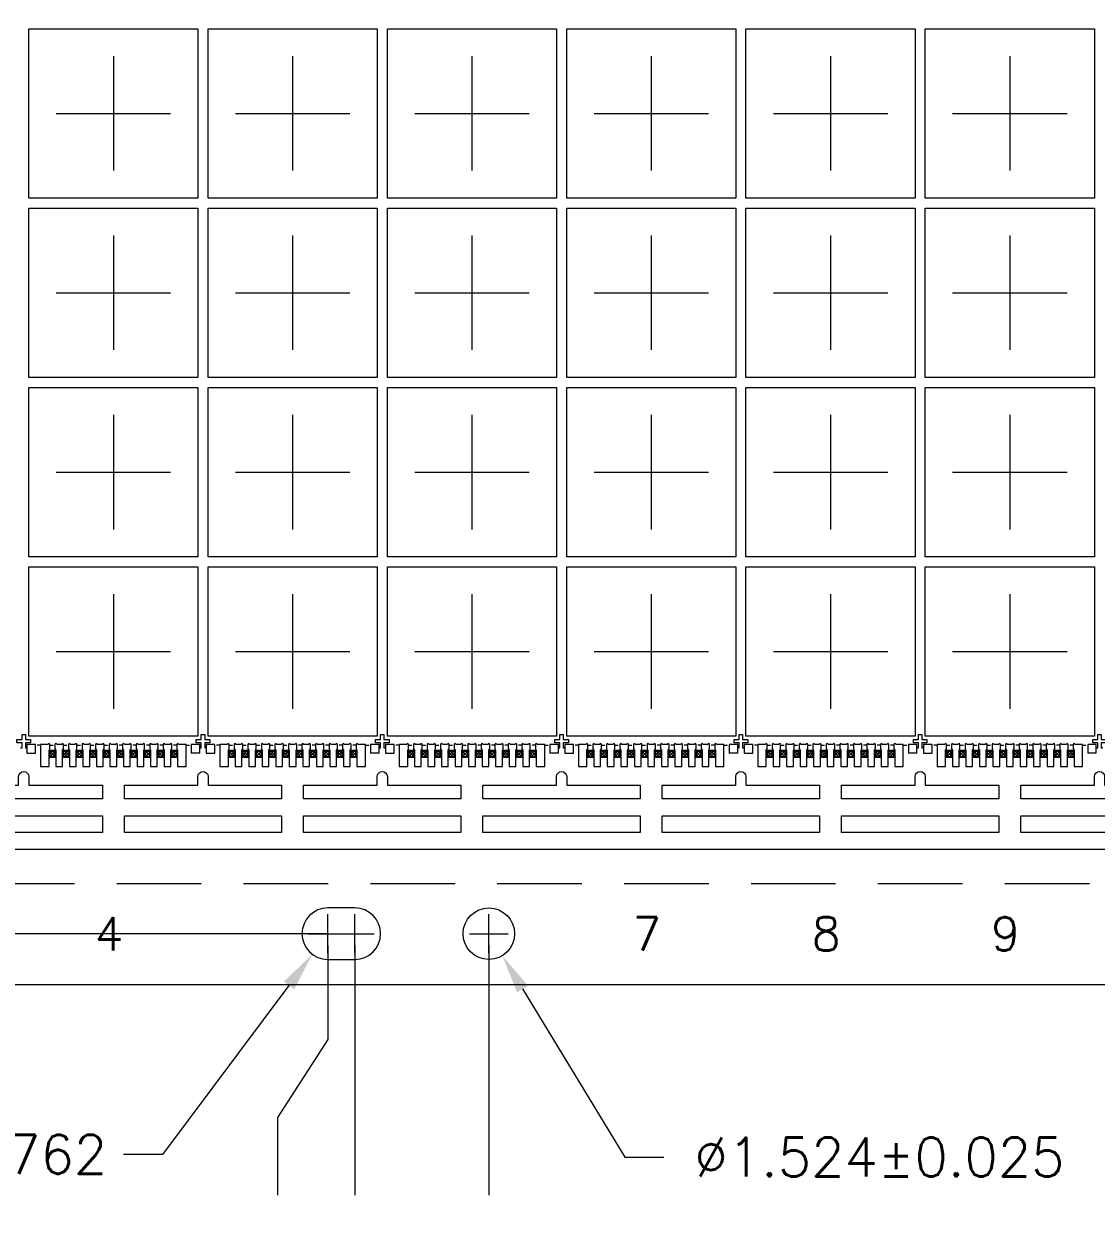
# Model space of a CAD drawing. Extents: x 360 to 479, y -156 to -9.
# Drawn here: x 406.51 to 438.22, y -99.6 to -64.57 of the extents above; entities that cross this region are included whole.
import ezdxf

# ---------------------------------------------------------------- set-up
doc = ezdxf.new("R2010")
doc.units = 0
doc.header["$LTSCALE"] = 5
doc.header["$MEASUREMENT"] = 0
doc.header["$PDMODE"] = 3
for name, pattern in [('CENTER', [2, 1.25, -0.25, 0.25, -0.25]), ('DASHED', [0.75, 0.5, -0.25]), ('HIDDEN', [0.375, 0.25, -0.125])]:
    doc.linetypes.add(name, pattern=pattern)
doc.layers.get('0').update_dxf_attribs({"linetype": 'CONTINUOUS'})
doc.layers.get('Defpoints').update_dxf_attribs({"linetype": 'CONTINUOUS'})
for name, color, linetype in [('1', 7, 'CONTINUOUS'), ('1D', 4, 'CONTINUOUS'), ('center', 1, 'CONTINUOUS'), ('ETCH', 4, 'CONTINUOUS'), ('PKG', 2, 'CONTINUOUS'), ('PLATING', 3, 'CONTINUOUS'), ('标注', 4, 'CONTINUOUS')]:
    doc.layers.add(name, color=color, linetype=linetype)
doc.layers.add('尺寸线层', color=3, linetype='CONTINUOUS', lineweight=18)
doc.layers.add('标注线', color=3, linetype='CONTINUOUS', lineweight=18)
doc.styles.add('SIMPLEX', font='SIMPLEX')
doc.styles.get("Standard").update_dxf_attribs({"font": 'romans.shx', "bigfont": 'bigfont.shx'})
doc.styles.add('宋体', font='SimSun.ttf')
doc.dimstyles.new('副本Standard', dxfattribs={"dimtxt": 0.05, "dimasz": 0.05, "dimexe": 0.07, "dimexo": 0.07, "dimgap": 0.07, "dimtad": 1, "dimzin": 1, "dimdsep": 46, "dimtxsty": 'SIMPLEX', "dimcen": 0.1, "dimclrd": 256, "dimclre": 256, "dimclrt": 256, "dimadec": 0, "dimazin": 0, "dimtfac": 1, "dimtofl": 0, "dimtmove": 0, "dimatfit": 0, "dimfxl": 1, "dimlwd": -1, "dimlwe": -1, "dimarcsym": 0})

# ---------------------------------------------------------------- blocks, each defined once
blk = doc.blocks.new('*D35')
at = {"layer": 'Defpoints', "color": 0, "transparency": 16777216}
for p in [(3239.564, -274.423), (3204.814, -346.911), (3206.996, -355.134)]:
    blk.add_point(p, dxfattribs=at)
at = {"layer": '标注', "lineweight": 0, "transparency": 16777216}
for p, q in [((3204.814, -346.936), (3204.814, -351.134)), ((3204.814, -351.134), (3206.996, -353.134)), ((3206.996, -353.134), (3206.996, -355.134))]:
    blk.add_line(p, q, dxfattribs=at)
at = {"layer": '标注', "lineweight": 0, "transparency": 16777216, "insert": (3206.996, -357.251), "char_height": 1, "attachment_point": 5, "rotation": 90, "style": '宋体'}
blk.add_mtext('34.750', dxfattribs=at)
blk = doc.blocks.new('*D36')
at = {"layer": 'Defpoints', "color": 0, "transparency": 16777216}
for p in [(3204.821, -274.423), (3198.555, -349.399), (3232.802, -349.399)]:
    blk.add_point(p, dxfattribs=at)
at = {"layer": '标注', "lineweight": 0, "transparency": 16777216}
blk.add_line((3232.777, -349.399), (3198.555, -349.399), dxfattribs=at)
at = {"layer": '标注', "lineweight": 0, "transparency": 16777216, "insert": (3196.441, -349.399), "char_height": 1, "attachment_point": 5, "style": '宋体'}
blk.add_mtext('74.976', dxfattribs=at)
blk = doc.blocks.new('*U40')
at = {"layer": '标注线'}
h = blk.add_hatch(dxfattribs=at)
h.set_pattern_fill('ANSI37', color=256, scale=0.5)
h.set_pattern_definition([(45, (-3340.25684, 269.03637), (-0.0441941738, 0.0441941738), []), (135, (-3340.25684, 269.03637), (-0.0441941738, -0.0441941738), [])])
h.paths.add_polyline_path([(0.075, 0.1), (-0.075, 0.1), (-0.075, -0.1), (0.075, -0.1)])
at = {"layer": 'PLATING'}
blk.add_lwpolyline([(0.075, 0.1), (0.075, -0.1), (-0.075, -0.1), (-0.075, 0.1)], close=True, dxfattribs=at)

msp = doc.modelspace()

# ---------------------------------------------------------------- linework, layer by layer
at = {"lineweight": 0}
for points in [[(406.3631, -86.8174, -1), (406.6631, -86.8174), (406.6631, -87.0724), (408.8381, -87.0724), (408.8381, -87.4724), (404.1881, -87.4724), (404.1881, -87.0724), (406.3631, -87.0724)], [(411.6631, -86.8174, -1), (411.9631, -86.8174), (411.9631, -87.0724), (414.1381, -87.0724), (414.1381, -87.4724), (409.4881, -87.4724), (409.4881, -87.0724), (411.6631, -87.0724)], [(416.9631, -86.8174, -1), (417.2631, -86.8174), (417.2631, -87.0724), (419.4381, -87.0724), (419.4381, -87.4724), (414.7881, -87.4724), (414.7881, -87.0724), (416.9631, -87.0724)], [(422.2631, -86.8174, -1), (422.5631, -86.8174), (422.5631, -87.0724), (424.7381, -87.0724), (424.7381, -87.4724), (420.0881, -87.4724), (420.0881, -87.0724), (422.2631, -87.0724)], [(427.5631, -86.8174, -1), (427.8631, -86.8174), (427.8631, -87.0724), (430.0381, -87.0724), (430.0381, -87.4724), (425.3881, -87.4724), (425.3881, -87.0724), (427.5631, -87.0724)], [(432.8631, -86.8174, -1), (433.1631, -86.8174), (433.1631, -87.0724), (435.3381, -87.0724), (435.3381, -87.4724), (430.6881, -87.4724), (430.6881, -87.0724), (432.8631, -87.0724)], [(438.1631, -86.8174, -1), (438.4631, -86.8174), (438.4631, -87.0724), (440.6381, -87.0724), (440.6381, -87.4724), (435.9881, -87.4724), (435.9881, -87.0724), (438.1631, -87.0724)]]:
    msp.add_lwpolyline(points, format="xyb", close=True, dxfattribs=at)
for points in [[(404.1881, -87.9724), (408.8381, -87.9724), (408.8381, -88.4724), (404.1881, -88.4725)], [(409.4881, -87.9724), (414.1381, -87.9724), (414.1381, -88.4724), (409.4881, -88.4725)], [(414.7881, -87.9724), (419.4381, -87.9724), (419.4381, -88.4724), (414.7881, -88.4725)], [(420.0881, -87.9724), (424.7381, -87.9724), (424.7381, -88.4724), (420.0881, -88.4725)], [(425.3881, -87.9724), (430.0381, -87.9724), (430.0381, -88.4724), (425.3881, -88.4725)], [(430.6881, -87.9724), (435.3381, -87.9724), (435.3381, -88.4724), (430.6881, -88.4725)], [(435.9881, -87.9724), (440.6381, -87.9724), (440.6381, -88.4724), (435.9881, -88.4725)]]:
    msp.add_lwpolyline(points, close=True, dxfattribs=at)
at = {"layer": '1', "linetype": 'Continuous', "lineweight": 0}
for p, q in [((406.6081, -86.1224), (406.8631, -86.1224)), ((411.7181, -86.1224), (411.4631, -86.1224)), ((411.9081, -86.1224), (412.1631, -86.1224)), ((417.0181, -86.1224), (416.7631, -86.1224)), ((417.2081, -86.1224), (417.4631, -86.1224)), ((422.3181, -86.1224), (422.0631, -86.1224)), ((422.5081, -86.1224), (422.7631, -86.1224)), ((427.6181, -86.1224), (427.3631, -86.1224)), ((427.8081, -86.1224), (428.0631, -86.1224)), ((432.9181, -86.1224), (432.6631, -86.1224)), ((433.1081, -86.1224), (433.3631, -86.1224)), ((438.2181, -86.1224), (437.9631, -86.1224))]:
    msp.add_line(p, q, dxfattribs=at)
at = {"layer": '1', "lineweight": 0}
msp.add_lwpolyline([(459.5131, -92.9724), (384.0131, -92.9724), (383.0131, -91.9724), (383.0131, -81.4724), (385.1131, -81.4724, 0.4142136), (385.5131, -81.0724), (385.5131, -61.8724, 0.4142136), (385.1131, -61.4724), (383.0131, -61.4724), (383.0131, -46.4724), (385.1131, -46.4724, 0.4142136), (385.5131, -46.0724), (385.5131, -26.8724, 0.4142136), (385.1131, -26.4724), (383.0131, -26.4724), (383.0131, -15.9724), (384.0131, -14.9724), (459.5131, -14.9724)], format="xyb", dxfattribs=at)
for points in [[(406.8631, -86.1224), (406.8631, -85.8674), (406.6081, -85.8674), (406.6081, -86.1224)], [(411.7181, -86.1224), (411.7181, -85.8674), (411.4631, -85.8674), (411.4631, -86.1224)], [(412.1631, -86.1224), (412.1631, -85.8674), (411.9081, -85.8674), (411.9081, -86.1224)], [(417.0181, -86.1224), (417.0181, -85.8674), (416.7631, -85.8674), (416.7631, -86.1224)], [(417.4631, -86.1224), (417.4631, -85.8674), (417.2081, -85.8674), (417.2081, -86.1224)], [(422.3181, -86.1224), (422.3181, -85.8674), (422.0631, -85.8674), (422.0631, -86.1224)], [(422.7631, -86.1224), (422.7631, -85.8674), (422.5081, -85.8674), (422.5081, -86.1224)], [(427.6181, -86.1224), (427.6181, -85.8674), (427.3631, -85.8674), (427.3631, -86.1224)], [(428.0631, -86.1224), (428.0631, -85.8674), (427.8081, -85.8674), (427.8081, -86.1224)], [(432.9181, -86.1224), (432.9181, -85.8674), (432.6631, -85.8674), (432.6631, -86.1224)], [(433.3631, -86.1224), (433.3631, -85.8674), (433.1081, -85.8674), (433.1081, -86.1224)], [(438.2181, -86.1224), (438.2181, -85.8674), (437.9631, -85.8674), (437.9631, -86.1224)]]:
    msp.add_lwpolyline(points, dxfattribs=at)
at = {"layer": '1', "linetype": 'Continuous', "lineweight": 0}
for points in [[(407.0131, -86.5224), (407.2631, -86.5224), (407.2631, -86.0349), (407.2881, -85.9974), (407.2881, -85.8674, 0.9266253), (407.2383, -85.8674), (407.0131, -85.8674)], [(407.6881, -85.9974), (407.6881, -85.8674, 0.9266253), (407.6383, -85.8674), (407.488, -85.8674, 0.9266253), (407.4381, -85.8674), (407.4381, -85.9974), (407.4631, -86.0349), (407.4631, -86.5224), (407.6631, -86.5224), (407.6631, -86.0349)], [(408.0631, -86.5224), (408.0631, -86.0349), (408.0881, -85.9974), (408.0881, -85.8674, 0.9266253), (408.0383, -85.8674), (407.888, -85.8674, 0.9266253), (407.8381, -85.8674), (407.8381, -85.9974), (407.8631, -86.0349), (407.8631, -86.5224), (408.0381, -86.5224)], [(408.4631, -86.5224), (408.4631, -86.0349), (408.4881, -85.9974), (408.4881, -85.8674, 0.9266253), (408.4383, -85.8674), (408.288, -85.8674, 0.9266253), (408.2381, -85.8674), (408.2381, -85.9974), (408.2631, -86.0349), (408.2631, -86.5224)], [(409.2631, -86.5224), (409.2631, -86.0349), (409.2881, -85.9974), (409.2881, -85.8674, 0.9266253), (409.2383, -85.8674), (409.088, -85.8674, 0.9266253), (409.0381, -85.8674), (409.0381, -85.9974), (409.0631, -86.0349), (409.0631, -86.5224)], [(409.6631, -86.5224), (409.6631, -86.0349), (409.6881, -85.9974), (409.6881, -85.8674, 0.9266253), (409.6383, -85.8674), (409.488, -85.8674, 0.9266253), (409.4381, -85.8674), (409.4381, -85.9974), (409.4631, -86.0349), (409.4631, -86.5224)], [(410.0631, -86.5224), (410.0631, -86.0349), (410.0881, -85.9974), (410.0881, -85.8674, 0.9266253), (410.0383, -85.8674), (409.888, -85.8674, 0.9266253), (409.8381, -85.8674), (409.8381, -85.9974), (409.8631, -86.0349), (409.8631, -86.5224)], [(410.4631, -86.5224), (410.4631, -86.0349), (410.4881, -85.9974), (410.4881, -85.8674, 0.9266253), (410.4383, -85.8674), (410.288, -85.8674, 0.9266253), (410.2381, -85.8674), (410.2381, -85.9974), (410.2631, -86.0349), (410.2631, -86.5224)], [(411.3131, -86.5224), (411.3131, -85.8674), (411.088, -85.8674, 0.9266253), (411.0381, -85.8674), (411.0381, -85.9974), (411.0631, -86.0349), (411.0631, -86.5224)], [(412.3131, -86.5224), (412.5631, -86.5224), (412.5631, -86.0349), (412.5881, -85.9974), (412.5881, -85.8674, 0.9266253), (412.5383, -85.8674), (412.3131, -85.8674)], [(412.9881, -85.9974), (412.9881, -85.8674, 0.9266253), (412.9383, -85.8674), (412.788, -85.8674, 0.9266253), (412.7381, -85.8674), (412.7381, -85.9974), (412.7631, -86.0349), (412.7631, -86.5224), (412.9631, -86.5224), (412.9631, -86.0349)], [(413.3631, -86.5224), (413.3631, -86.0349), (413.3881, -85.9974), (413.3881, -85.8674, 0.9266253), (413.3383, -85.8674), (413.188, -85.8674, 0.9266253), (413.1381, -85.8674), (413.1381, -85.9974), (413.1631, -86.0349), (413.1631, -86.5224), (413.3381, -86.5224)], [(413.7631, -86.5224), (413.7631, -86.0349), (413.7881, -85.9974), (413.7881, -85.8674, 0.9266253), (413.7383, -85.8674), (413.588, -85.8674, 0.9266253), (413.5381, -85.8674), (413.5381, -85.9974), (413.5631, -86.0349), (413.5631, -86.5224)], [(414.5631, -86.5224), (414.5631, -86.0349), (414.5881, -85.9974), (414.5881, -85.8674, 0.9266253), (414.5383, -85.8674), (414.388, -85.8674, 0.9266253), (414.3381, -85.8674), (414.3381, -85.9974), (414.3631, -86.0349), (414.3631, -86.5224)], [(414.9631, -86.5224), (414.9631, -86.0349), (414.9881, -85.9974), (414.9881, -85.8674, 0.9266253), (414.9383, -85.8674), (414.788, -85.8674, 0.9266253), (414.7381, -85.8674), (414.7381, -85.9974), (414.7631, -86.0349), (414.7631, -86.5224)], [(415.3631, -86.5224), (415.3631, -86.0349), (415.3881, -85.9974), (415.3881, -85.8674, 0.9266253), (415.3383, -85.8674), (415.188, -85.8674, 0.9266253), (415.1381, -85.8674), (415.1381, -85.9974), (415.1631, -86.0349), (415.1631, -86.5224)], [(415.7631, -86.5224), (415.7631, -86.0349), (415.7881, -85.9974), (415.7881, -85.8674, 0.9266253), (415.7383, -85.8674), (415.588, -85.8674, 0.9266253), (415.5381, -85.8674), (415.5381, -85.9974), (415.5631, -86.0349), (415.5631, -86.5224)], [(416.6131, -86.5224), (416.6131, -85.8674), (416.388, -85.8674, 0.9266253), (416.3381, -85.8674), (416.3381, -85.9974), (416.3631, -86.0349), (416.3631, -86.5224)], [(417.6131, -86.5224), (417.8631, -86.5224), (417.8631, -86.0349), (417.8881, -85.9974), (417.8881, -85.8674, 0.9266253), (417.8383, -85.8674), (417.6131, -85.8674)], [(418.2881, -85.9974), (418.2881, -85.8674, 0.9266253), (418.2383, -85.8674), (418.088, -85.8674, 0.9266253), (418.0381, -85.8674), (418.0381, -85.9974), (418.0631, -86.0349), (418.0631, -86.5224), (418.2631, -86.5224), (418.2631, -86.0349)], [(418.6631, -86.5224), (418.6631, -86.0349), (418.6881, -85.9974), (418.6881, -85.8674, 0.9266253), (418.6383, -85.8674), (418.488, -85.8674, 0.9266253), (418.4381, -85.8674), (418.4381, -85.9974), (418.4631, -86.0349), (418.4631, -86.5224), (418.6381, -86.5224)], [(419.0631, -86.5224), (419.0631, -86.0349), (419.0881, -85.9974), (419.0881, -85.8674, 0.9266253), (419.0383, -85.8674), (418.888, -85.8674, 0.9266253), (418.8381, -85.8674), (418.8381, -85.9974), (418.8631, -86.0349), (418.8631, -86.5224)], [(419.8631, -86.5224), (419.8631, -86.0349), (419.8881, -85.9974), (419.8881, -85.8674, 0.9266253), (419.8383, -85.8674), (419.688, -85.8674, 0.9266253), (419.6381, -85.8674), (419.6381, -85.9974), (419.6631, -86.0349), (419.6631, -86.5224)], [(420.2631, -86.5224), (420.2631, -86.0349), (420.2881, -85.9974), (420.2881, -85.8674, 0.9266253), (420.2383, -85.8674), (420.088, -85.8674, 0.9266253), (420.0381, -85.8674), (420.0381, -85.9974), (420.0631, -86.0349), (420.0631, -86.5224)], [(420.6631, -86.5224), (420.6631, -86.0349), (420.6881, -85.9974), (420.6881, -85.8674, 0.9266253), (420.6383, -85.8674), (420.488, -85.8674, 0.9266253), (420.4381, -85.8674), (420.4381, -85.9974), (420.4631, -86.0349), (420.4631, -86.5224)], [(421.0631, -86.5224), (421.0631, -86.0349), (421.0881, -85.9974), (421.0881, -85.8674, 0.9266253), (421.0383, -85.8674), (420.888, -85.8674, 0.9266253), (420.8381, -85.8674), (420.8381, -85.9974), (420.8631, -86.0349), (420.8631, -86.5224)], [(421.9131, -86.5224), (421.9131, -85.8674), (421.688, -85.8674, 0.9266253), (421.6381, -85.8674), (421.6381, -85.9974), (421.6631, -86.0349), (421.6631, -86.5224)], [(422.9131, -86.5224), (423.1631, -86.5224), (423.1631, -86.0349), (423.1881, -85.9974), (423.1881, -85.8674, 0.9266253), (423.1383, -85.8674), (422.9131, -85.8674)], [(423.5881, -85.9974), (423.5881, -85.8674, 0.9266253), (423.5383, -85.8674), (423.388, -85.8674, 0.9266253), (423.3381, -85.8674), (423.3381, -85.9974), (423.3631, -86.0349), (423.3631, -86.5224), (423.5631, -86.5224), (423.5631, -86.0349)], [(423.9631, -86.5224), (423.9631, -86.0349), (423.9881, -85.9974), (423.9881, -85.8674, 0.9266253), (423.9383, -85.8674), (423.788, -85.8674, 0.9266253), (423.7381, -85.8674), (423.7381, -85.9974), (423.7631, -86.0349), (423.7631, -86.5224), (423.9381, -86.5224)], [(424.3631, -86.5224), (424.3631, -86.0349), (424.3881, -85.9974), (424.3881, -85.8674, 0.9266253), (424.3383, -85.8674), (424.188, -85.8674, 0.9266253), (424.1381, -85.8674), (424.1381, -85.9974), (424.1631, -86.0349), (424.1631, -86.5224)], [(425.1631, -86.5224), (425.1631, -86.0349), (425.1881, -85.9974), (425.1881, -85.8674, 0.9266253), (425.1383, -85.8674), (424.988, -85.8674, 0.9266253), (424.9381, -85.8674), (424.9381, -85.9974), (424.9631, -86.0349), (424.9631, -86.5224)], [(425.5631, -86.5224), (425.5631, -86.0349), (425.5881, -85.9974), (425.5881, -85.8674, 0.9266253), (425.5383, -85.8674), (425.388, -85.8674, 0.9266253), (425.3381, -85.8674), (425.3381, -85.9974), (425.3631, -86.0349), (425.3631, -86.5224)], [(425.9631, -86.5224), (425.9631, -86.0349), (425.9881, -85.9974), (425.9881, -85.8674, 0.9266253), (425.9383, -85.8674), (425.788, -85.8674, 0.9266253), (425.7381, -85.8674), (425.7381, -85.9974), (425.7631, -86.0349), (425.7631, -86.5224)], [(426.3631, -86.5224), (426.3631, -86.0349), (426.3881, -85.9974), (426.3881, -85.8674, 0.9266253), (426.3383, -85.8674), (426.188, -85.8674, 0.9266253), (426.1381, -85.8674), (426.1381, -85.9974), (426.1631, -86.0349), (426.1631, -86.5224)], [(427.2131, -86.5224), (427.2131, -85.8674), (426.988, -85.8674, 0.9266253), (426.9381, -85.8674), (426.9381, -85.9974), (426.9631, -86.0349), (426.9631, -86.5224)], [(428.2131, -86.5224), (428.4631, -86.5224), (428.4631, -86.0349), (428.4881, -85.9974), (428.4881, -85.8674, 0.9266253), (428.4383, -85.8674), (428.2131, -85.8674)], [(428.8881, -85.9974), (428.8881, -85.8674, 0.9266253), (428.8383, -85.8674), (428.688, -85.8674, 0.9266253), (428.6381, -85.8674), (428.6381, -85.9974), (428.6631, -86.0349), (428.6631, -86.5224), (428.8631, -86.5224), (428.8631, -86.0349)], [(429.2631, -86.5224), (429.2631, -86.0349), (429.2881, -85.9974), (429.2881, -85.8674, 0.9266253), (429.2383, -85.8674), (429.088, -85.8674, 0.9266253), (429.0381, -85.8674), (429.0381, -85.9974), (429.0631, -86.0349), (429.0631, -86.5224), (429.2381, -86.5224)], [(429.6631, -86.5224), (429.6631, -86.0349), (429.6881, -85.9974), (429.6881, -85.8674, 0.9266253), (429.6383, -85.8674), (429.488, -85.8674, 0.9266253), (429.4381, -85.8674), (429.4381, -85.9974), (429.4631, -86.0349), (429.4631, -86.5224)], [(430.4631, -86.5224), (430.4631, -86.0349), (430.4881, -85.9974), (430.4881, -85.8674, 0.9266253), (430.4383, -85.8674), (430.288, -85.8674, 0.9266253), (430.2381, -85.8674), (430.2381, -85.9974), (430.2631, -86.0349), (430.2631, -86.5224)], [(430.8631, -86.5224), (430.8631, -86.0349), (430.8881, -85.9974), (430.8881, -85.8674, 0.9266253), (430.8383, -85.8674), (430.688, -85.8674, 0.9266253), (430.6381, -85.8674), (430.6381, -85.9974), (430.6631, -86.0349), (430.6631, -86.5224)], [(431.2631, -86.5224), (431.2631, -86.0349), (431.2881, -85.9974), (431.2881, -85.8674, 0.9266253), (431.2383, -85.8674), (431.088, -85.8674, 0.9266253), (431.0381, -85.8674), (431.0381, -85.9974), (431.0631, -86.0349), (431.0631, -86.5224)], [(431.6631, -86.5224), (431.6631, -86.0349), (431.6881, -85.9974), (431.6881, -85.8674, 0.9266253), (431.6383, -85.8674), (431.488, -85.8674, 0.9266253), (431.4381, -85.8674), (431.4381, -85.9974), (431.4631, -86.0349), (431.4631, -86.5224)], [(432.5131, -86.5224), (432.5131, -85.8674), (432.288, -85.8674, 0.9266253), (432.2381, -85.8674), (432.2381, -85.9974), (432.2631, -86.0349), (432.2631, -86.5224)], [(433.5131, -86.5224), (433.7631, -86.5224), (433.7631, -86.0349), (433.7881, -85.9974), (433.7881, -85.8674, 0.9266253), (433.7383, -85.8674), (433.5131, -85.8674)], [(434.1881, -85.9974), (434.1881, -85.8674, 0.9266253), (434.1383, -85.8674), (433.988, -85.8674, 0.9266253), (433.9381, -85.8674), (433.9381, -85.9974), (433.9631, -86.0349), (433.9631, -86.5224), (434.1631, -86.5224), (434.1631, -86.0349)], [(434.5631, -86.5224), (434.5631, -86.0349), (434.5881, -85.9974), (434.5881, -85.8674, 0.9266253), (434.5383, -85.8674), (434.388, -85.8674, 0.9266253), (434.3381, -85.8674), (434.3381, -85.9974), (434.3631, -86.0349), (434.3631, -86.5224), (434.5381, -86.5224)], [(434.9631, -86.5224), (434.9631, -86.0349), (434.9881, -85.9974), (434.9881, -85.8674, 0.9266253), (434.9383, -85.8674), (434.788, -85.8674, 0.9266253), (434.7381, -85.8674), (434.7381, -85.9974), (434.7631, -86.0349), (434.7631, -86.5224)], [(435.7631, -86.5224), (435.7631, -86.0349), (435.7881, -85.9974), (435.7881, -85.8674, 0.9266253), (435.7383, -85.8674), (435.588, -85.8674, 0.9266253), (435.5381, -85.8674), (435.5381, -85.9974), (435.5631, -86.0349), (435.5631, -86.5224)], [(436.1631, -86.5224), (436.1631, -86.0349), (436.1881, -85.9974), (436.1881, -85.8674, 0.9266253), (436.1383, -85.8674), (435.988, -85.8674, 0.9266253), (435.9381, -85.8674), (435.9381, -85.9974), (435.9631, -86.0349), (435.9631, -86.5224)], [(436.5631, -86.5224), (436.5631, -86.0349), (436.5881, -85.9974), (436.5881, -85.8674, 0.9266253), (436.5383, -85.8674), (436.388, -85.8674, 0.9266253), (436.3381, -85.8674), (436.3381, -85.9974), (436.3631, -86.0349), (436.3631, -86.5224)], [(436.9631, -86.5224), (436.9631, -86.0349), (436.9881, -85.9974), (436.9881, -85.8674, 0.9266253), (436.9383, -85.8674), (436.788, -85.8674, 0.9266253), (436.7381, -85.8674), (436.7381, -85.9974), (436.7631, -86.0349), (436.7631, -86.5224)], [(437.8131, -86.5224), (437.8131, -85.8674), (437.588, -85.8674, 0.9266253), (437.5381, -85.8674), (437.5381, -85.9974), (437.5631, -86.0349), (437.5631, -86.5224)]]:
    msp.add_lwpolyline(points, format="xyb", close=True, dxfattribs=at)
for points in [[(408.6631, -86.5224), (408.8631, -86.5224), (408.8631, -86.0349), (408.8881, -85.9974), (408.8881, -85.8674, 0.9266253), (408.8383, -85.8674), (408.688, -85.8674, 0.9266253), (408.6381, -85.8674), (408.6381, -85.9974), (408.6631, -86.0349), (408.6631, -86.5224), (408.6881, -86.5224)], [(410.6631, -86.0224), (410.6631, -86.5224), (410.8631, -86.5224), (410.8631, -86.0349), (410.8881, -85.9974), (410.8881, -85.8674, 0.9266253), (410.8383, -85.8674), (410.688, -85.8674, 0.9266253), (410.6381, -85.8674), (410.6381, -85.9974), (410.6631, -86.0349)], [(413.9631, -86.5224), (414.1631, -86.5224), (414.1631, -86.0349), (414.1881, -85.9974), (414.1881, -85.8674, 0.9266253), (414.1383, -85.8674), (413.988, -85.8674, 0.9266253), (413.9381, -85.8674), (413.9381, -85.9974), (413.9631, -86.0349), (413.9631, -86.5224), (413.9881, -86.5224)], [(415.9631, -86.0224), (415.9631, -86.5224), (416.1631, -86.5224), (416.1631, -86.0349), (416.1881, -85.9974), (416.1881, -85.8674, 0.9266253), (416.1383, -85.8674), (415.988, -85.8674, 0.9266253), (415.9381, -85.8674), (415.9381, -85.9974), (415.9631, -86.0349)], [(419.2631, -86.5224), (419.4631, -86.5224), (419.4631, -86.0349), (419.4881, -85.9974), (419.4881, -85.8674, 0.9266253), (419.4383, -85.8674), (419.288, -85.8674, 0.9266253), (419.2381, -85.8674), (419.2381, -85.9974), (419.2631, -86.0349), (419.2631, -86.5224), (419.2881, -86.5224)], [(421.2631, -86.0224), (421.2631, -86.5224), (421.4631, -86.5224), (421.4631, -86.0349), (421.4881, -85.9974), (421.4881, -85.8674, 0.9266253), (421.4383, -85.8674), (421.288, -85.8674, 0.9266253), (421.2381, -85.8674), (421.2381, -85.9974), (421.2631, -86.0349)], [(424.5631, -86.5224), (424.7631, -86.5224), (424.7631, -86.0349), (424.7881, -85.9974), (424.7881, -85.8674, 0.9266253), (424.7383, -85.8674), (424.588, -85.8674, 0.9266253), (424.5381, -85.8674), (424.5381, -85.9974), (424.5631, -86.0349), (424.5631, -86.5224), (424.5881, -86.5224)], [(426.5631, -86.0224), (426.5631, -86.5224), (426.7631, -86.5224), (426.7631, -86.0349), (426.7881, -85.9974), (426.7881, -85.8674, 0.9266253), (426.7383, -85.8674), (426.588, -85.8674, 0.9266253), (426.5381, -85.8674), (426.5381, -85.9974), (426.5631, -86.0349)], [(429.8631, -86.5224), (430.0631, -86.5224), (430.0631, -86.0349), (430.0881, -85.9974), (430.0881, -85.8674, 0.9266253), (430.0383, -85.8674), (429.888, -85.8674, 0.9266253), (429.8381, -85.8674), (429.8381, -85.9974), (429.8631, -86.0349), (429.8631, -86.5224), (429.8881, -86.5224)], [(431.8631, -86.0224), (431.8631, -86.5224), (432.0631, -86.5224), (432.0631, -86.0349), (432.0881, -85.9974), (432.0881, -85.8674, 0.9266253), (432.0383, -85.8674), (431.888, -85.8674, 0.9266253), (431.8381, -85.8674), (431.8381, -85.9974), (431.8631, -86.0349)], [(435.1631, -86.5224), (435.3631, -86.5224), (435.3631, -86.0349), (435.3881, -85.9974), (435.3881, -85.8674, 0.9266253), (435.3383, -85.8674), (435.188, -85.8674, 0.9266253), (435.1381, -85.8674), (435.1381, -85.9974), (435.1631, -86.0349), (435.1631, -86.5224), (435.1881, -86.5224)], [(437.1631, -86.0224), (437.1631, -86.5224), (437.3631, -86.5224), (437.3631, -86.0349), (437.3881, -85.9974), (437.3881, -85.8674, 0.9266253), (437.3383, -85.8674), (437.188, -85.8674, 0.9266253), (437.1381, -85.8674), (437.1381, -85.9974), (437.1631, -86.0349)]]:
    msp.add_lwpolyline(points, format="xyb", dxfattribs=at)
at = {"layer": '1', "lineweight": 0}
msp.add_lwpolyline([(416.3011, -92.2224, 1), (416.3011, -90.6984), (415.5011, -90.6984, 1), (415.5011, -92.2224)], format="xyb", close=True, dxfattribs=at)
msp.add_circle((420.2631, -91.4604), 0.762, dxfattribs=at)
at = {"layer": '1D', "linetype": 'HIDDEN', "lineweight": 0, "ltscale": 0.05}
for p, q in [((407.2881, -85.8924), (407.4381, -85.8924)), ((407.6881, -85.8924), (407.8381, -85.8924)), ((408.0881, -85.8924), (408.2381, -85.8924)), ((408.4881, -85.8924), (408.6381, -85.8924)), ((408.8881, -85.8924), (409.0381, -85.8924)), ((409.4381, -85.8924), (409.2881, -85.8924)), ((409.8381, -85.8924), (409.6881, -85.8924)), ((410.2381, -85.8924), (410.0881, -85.8924)), ((410.6381, -85.8924), (410.4881, -85.8924)), ((411.0381, -85.8924), (410.8881, -85.8924)), ((412.5881, -85.8924), (412.7381, -85.8924)), ((412.9881, -85.8924), (413.1381, -85.8924)), ((413.3881, -85.8924), (413.5381, -85.8924)), ((413.7881, -85.8924), (413.9381, -85.8924)), ((414.1881, -85.8924), (414.3381, -85.8924)), ((414.7381, -85.8924), (414.5881, -85.8924)), ((415.1381, -85.8924), (414.9881, -85.8924)), ((415.5381, -85.8924), (415.3881, -85.8924)), ((415.9381, -85.8924), (415.7881, -85.8924)), ((416.3381, -85.8924), (416.1881, -85.8924)), ((417.8881, -85.8924), (418.0381, -85.8924)), ((418.2881, -85.8924), (418.4381, -85.8924)), ((418.6881, -85.8924), (418.8381, -85.8924)), ((419.0881, -85.8924), (419.2381, -85.8924)), ((419.4881, -85.8924), (419.6381, -85.8924)), ((420.0381, -85.8924), (419.8881, -85.8924)), ((420.4381, -85.8924), (420.2881, -85.8924)), ((420.8381, -85.8924), (420.6881, -85.8924)), ((421.2381, -85.8924), (421.0881, -85.8924)), ((421.6381, -85.8924), (421.4881, -85.8924)), ((423.1881, -85.8924), (423.3381, -85.8924)), ((423.5881, -85.8924), (423.7381, -85.8924)), ((423.9881, -85.8924), (424.1381, -85.8924)), ((424.3881, -85.8924), (424.5381, -85.8924)), ((424.7881, -85.8924), (424.9381, -85.8924)), ((425.3381, -85.8924), (425.1881, -85.8924)), ((425.7381, -85.8924), (425.5881, -85.8924)), ((426.1381, -85.8924), (425.9881, -85.8924)), ((426.5381, -85.8924), (426.3881, -85.8924)), ((426.9381, -85.8924), (426.7881, -85.8924)), ((428.4881, -85.8924), (428.6381, -85.8924)), ((428.8881, -85.8924), (429.0381, -85.8924)), ((429.2881, -85.8924), (429.4381, -85.8924)), ((429.6881, -85.8924), (429.8381, -85.8924)), ((430.0881, -85.8924), (430.2381, -85.8924)), ((430.6381, -85.8924), (430.4881, -85.8924)), ((431.0381, -85.8924), (430.8881, -85.8924)), ((431.4381, -85.8924), (431.2881, -85.8924)), ((431.8381, -85.8924), (431.6881, -85.8924)), ((432.2381, -85.8924), (432.0881, -85.8924)), ((433.7881, -85.8924), (433.9381, -85.8924)), ((434.1881, -85.8924), (434.3381, -85.8924)), ((434.5881, -85.8924), (434.7381, -85.8924)), ((434.9881, -85.8924), (435.1381, -85.8924)), ((435.3881, -85.8924), (435.5381, -85.8924)), ((435.9381, -85.8924), (435.7881, -85.8924)), ((436.3381, -85.8924), (436.1881, -85.8924)), ((436.7381, -85.8924), (436.5881, -85.8924)), ((437.1381, -85.8924), (436.9881, -85.8924)), ((437.5381, -85.8924), (437.3881, -85.8924))]:
    msp.add_line(p, q, dxfattribs=at)
at = {"layer": '1D', "lineweight": 0}
for p, q in [((415.5011, -92.0354), (415.5011, -90.8854)), ((416.3011, -92.0354), (416.3011, -90.8854)), ((420.2631, -92.0354), (420.2631, -90.8854)), ((414.9261, -91.4604), (416.0761, -91.4604)), ((415.7261, -91.4604), (416.8761, -91.4604)), ((419.6881, -91.4604), (420.8381, -91.4604))]:
    msp.add_line(p, q, dxfattribs=at)
at = {"layer": '1D', "linetype": 'DASHED', "lineweight": 0}
msp.add_lwpolyline([(459.5131, -17.9724), (383.0131, -17.9724), (383.0131, -89.9724), (459.5131, -89.9724)], dxfattribs=at)
at = {"layer": '1D', "color": 1, "lineweight": 0}
msp.add_lwpolyline([(459.5131, -88.9724), (387.5131, -88.9724), (387.5131, -18.9724), (459.5131, -18.9724)], dxfattribs=at)
at = {"layer": '1D', "linetype": 'HIDDEN', "lineweight": 5, "ltscale": 0.15}
for points in [[(406.4181, -85.9724), (406.4631, -85.9724), (406.4631, -85.8224), (406.3131, -85.8224), (406.3131, -85.7224), (406.4631, -85.7224), (406.4631, -85.5724), (406.5631, -85.5724), (406.5631, -85.7224), (406.7131, -85.7224), (406.7131, -85.8224), (406.5631, -85.8224), (406.5631, -85.9724), (406.6081, -85.9724)], [(411.7181, -85.9724), (411.7631, -85.9724), (411.7631, -85.8224), (411.6131, -85.8224), (411.6131, -85.7224), (411.7631, -85.7224), (411.7631, -85.5724), (411.8631, -85.5724), (411.8631, -85.7224), (412.0131, -85.7224), (412.0131, -85.8224), (411.8631, -85.8224), (411.8631, -85.9724), (411.9081, -85.9724)], [(417.0181, -85.9724), (417.0631, -85.9724), (417.0631, -85.8224), (416.9131, -85.8224), (416.9131, -85.7224), (417.0631, -85.7224), (417.0631, -85.5724), (417.1631, -85.5724), (417.1631, -85.7224), (417.3131, -85.7224), (417.3131, -85.8224), (417.1631, -85.8224), (417.1631, -85.9724), (417.2081, -85.9724)], [(422.3181, -85.9724), (422.3631, -85.9724), (422.3631, -85.8224), (422.2131, -85.8224), (422.2131, -85.7224), (422.3631, -85.7224), (422.3631, -85.5724), (422.4631, -85.5724), (422.4631, -85.7224), (422.6131, -85.7224), (422.6131, -85.8224), (422.4631, -85.8224), (422.4631, -85.9724), (422.5081, -85.9724)], [(427.6181, -85.9724), (427.6631, -85.9724), (427.6631, -85.8224), (427.5131, -85.8224), (427.5131, -85.7224), (427.6631, -85.7224), (427.6631, -85.5724), (427.7631, -85.5724), (427.7631, -85.7224), (427.9131, -85.7224), (427.9131, -85.8224), (427.7631, -85.8224), (427.7631, -85.9724), (427.8081, -85.9724)], [(432.9181, -85.9724), (432.9631, -85.9724), (432.9631, -85.8224), (432.8131, -85.8224), (432.8131, -85.7224), (432.9631, -85.7224), (432.9631, -85.5724), (433.0631, -85.5724), (433.0631, -85.7224), (433.2131, -85.7224), (433.2131, -85.8224), (433.0631, -85.8224), (433.0631, -85.9724), (433.1081, -85.9724)], [(438.2181, -85.9724), (438.2631, -85.9724), (438.2631, -85.8224), (438.1131, -85.8224), (438.1131, -85.7224), (438.2631, -85.7224), (438.2631, -85.5724), (438.3631, -85.5724), (438.3631, -85.7224), (438.5131, -85.7224), (438.5131, -85.8224), (438.3631, -85.8224), (438.3631, -85.9724), (438.4081, -85.9724)]]:
    msp.add_lwpolyline(points, dxfattribs=at)
at = {"layer": '1D', "linetype": 'HIDDEN', "lineweight": 0, "ltscale": 0.08}
for points in [[(407.0131, -85.8924), (406.8631, -85.8924)], [(411.3131, -85.8924), (411.4631, -85.8924)], [(412.3131, -85.8924), (412.1631, -85.8924)], [(416.6131, -85.8924), (416.7631, -85.8924)], [(417.6131, -85.8924), (417.4631, -85.8924)], [(421.9131, -85.8924), (422.0631, -85.8924)], [(422.9131, -85.8924), (422.7631, -85.8924)], [(427.2131, -85.8924), (427.3631, -85.8924)], [(428.2131, -85.8924), (428.0631, -85.8924)], [(432.5131, -85.8924), (432.6631, -85.8924)], [(433.5131, -85.8924), (433.3631, -85.8924)], [(437.8131, -85.8924), (437.9631, -85.8924)]]:
    msp.add_lwpolyline(points, dxfattribs=at)
at = {"layer": 'center', "linetype": 'CENTER', "lineweight": 0}
for p, q in [((409.1631, -65.5317), (409.1631, -68.9131)), ((414.4631, -65.5317), (414.4631, -68.9131)), ((419.7631, -65.5317), (419.7631, -68.9131)), ((425.0631, -65.5317), (425.0631, -68.9131)), ((430.3631, -65.5317), (430.3631, -68.9131)), ((435.6631, -65.5317), (435.6631, -68.9131)), ((407.4724, -67.2224), (410.8539, -67.2224)), ((412.7724, -67.2224), (416.1539, -67.2224)), ((418.0724, -67.2224), (421.4539, -67.2224)), ((423.3724, -67.2224), (426.7539, -67.2224)), ((428.6724, -67.2224), (432.0539, -67.2224)), ((433.9724, -67.2224), (437.3539, -67.2224)), ((409.1631, -70.8317), (409.1631, -74.2131)), ((414.4631, -70.8317), (414.4631, -74.2131)), ((419.7631, -70.8317), (419.7631, -74.2131)), ((425.0631, -70.8317), (425.0631, -74.2131)), ((430.3631, -70.8317), (430.3631, -74.2131)), ((435.6631, -70.8317), (435.6631, -74.2131)), ((407.4724, -72.5224), (410.8539, -72.5224)), ((412.7724, -72.5224), (416.1539, -72.5224)), ((418.0724, -72.5224), (421.4539, -72.5224)), ((423.3724, -72.5224), (426.7539, -72.5224)), ((428.6724, -72.5224), (432.0539, -72.5224)), ((433.9724, -72.5224), (437.3539, -72.5224)), ((409.1631, -76.1317), (409.1631, -79.5131)), ((414.4631, -76.1317), (414.4631, -79.5131)), ((419.7631, -76.1317), (419.7631, -79.5131)), ((425.0631, -76.1317), (425.0631, -79.5131)), ((430.3631, -76.1317), (430.3631, -79.5131)), ((435.6631, -76.1317), (435.6631, -79.5131)), ((407.4724, -77.8224), (410.8539, -77.8224)), ((412.7724, -77.8224), (416.1539, -77.8224)), ((418.0724, -77.8224), (421.4539, -77.8224)), ((423.3724, -77.8224), (426.7539, -77.8224)), ((428.6724, -77.8224), (432.0539, -77.8224)), ((433.9724, -77.8224), (437.3539, -77.8224)), ((409.1631, -81.4317), (409.1631, -84.8131)), ((414.4631, -81.4317), (414.4631, -84.8131)), ((419.7631, -81.4317), (419.7631, -84.8131)), ((425.0631, -81.4317), (425.0631, -84.8131)), ((430.3631, -81.4317), (430.3631, -84.8131)), ((435.6631, -81.4317), (435.6631, -84.8131)), ((407.4724, -83.1224), (410.8539, -83.1224)), ((412.7724, -83.1224), (416.1539, -83.1224)), ((418.0724, -83.1224), (421.4539, -83.1224)), ((423.3724, -83.1224), (426.7539, -83.1224)), ((428.6724, -83.1224), (432.0539, -83.1224)), ((433.9724, -83.1224), (437.3539, -83.1224))]:
    msp.add_line(p, q, dxfattribs=at)
at = {"layer": 'PKG', "linetype": 'Continuous', "lineweight": 0}
for points in [[(406.6631, -69.7224), (406.6631, -64.7224), (411.6631, -64.7224), (411.6631, -69.7224)], [(411.9631, -69.7224), (411.9631, -64.7224), (416.9631, -64.7224), (416.9631, -69.7224)], [(417.2631, -69.7224), (417.2631, -64.7224), (422.2631, -64.7224), (422.2631, -69.7224)], [(422.5631, -69.7224), (422.5631, -64.7224), (427.5631, -64.7224), (427.5631, -69.7224)], [(427.8631, -69.7224), (427.8631, -64.7224), (432.8631, -64.7224), (432.8631, -69.7224)], [(433.1631, -69.7224), (433.1631, -64.7224), (438.1631, -64.7224), (438.1631, -69.7224)], [(406.6631, -75.0224), (406.6631, -70.0224), (411.6631, -70.0224), (411.6631, -75.0224)], [(411.9631, -75.0224), (411.9631, -70.0224), (416.9631, -70.0224), (416.9631, -75.0224)], [(417.2631, -75.0224), (417.2631, -70.0224), (422.2631, -70.0224), (422.2631, -75.0224)], [(422.5631, -75.0224), (422.5631, -70.0224), (427.5631, -70.0224), (427.5631, -75.0224)], [(427.8631, -75.0224), (427.8631, -70.0224), (432.8631, -70.0224), (432.8631, -75.0224)], [(433.1631, -75.0224), (433.1631, -70.0224), (438.1631, -70.0224), (438.1631, -75.0224)], [(406.6631, -80.3224), (406.6631, -75.3224), (411.6631, -75.3224), (411.6631, -80.3224)], [(411.9631, -80.3224), (411.9631, -75.3224), (416.9631, -75.3224), (416.9631, -80.3224)], [(417.2631, -80.3224), (417.2631, -75.3224), (422.2631, -75.3224), (422.2631, -80.3224)], [(422.5631, -80.3224), (422.5631, -75.3224), (427.5631, -75.3224), (427.5631, -80.3224)], [(427.8631, -80.3224), (427.8631, -75.3224), (432.8631, -75.3224), (432.8631, -80.3224)], [(433.1631, -80.3224), (433.1631, -75.3224), (438.1631, -75.3224), (438.1631, -80.3224)], [(406.6631, -85.6224), (406.6631, -80.6224), (411.6631, -80.6224), (411.6631, -85.6224)], [(411.9631, -85.6224), (411.9631, -80.6224), (416.9631, -80.6224), (416.9631, -85.6224)], [(417.2631, -85.6224), (417.2631, -80.6224), (422.2631, -80.6224), (422.2631, -85.6224)], [(422.5631, -85.6224), (422.5631, -80.6224), (427.5631, -80.6224), (427.5631, -85.6224)], [(427.8631, -85.6224), (427.8631, -80.6224), (432.8631, -80.6224), (432.8631, -85.6224)], [(433.1631, -85.6224), (433.1631, -80.6224), (438.1631, -80.6224), (438.1631, -85.6224)]]:
    msp.add_lwpolyline(points, close=True, dxfattribs=at)
at = {"layer": '标注', "lineweight": 0}
for p, q in [((415.5011, -91.8054), (415.5011, -94.5855)), ((416.3011, -91.8054), (416.3011, -99.1855)), ((420.2631, -91.8054), (420.2631, -99.1855)), ((414.354, -92.9901), (410.6128, -97.9792)), ((421.2586, -93.0928), (424.2867, -98.0583)), ((415.5011, -94.5855), (414.0194, -96.8855)), ((414.0194, -96.8855), (414.0194, -99.1855)), ((410.6128, -97.9792), (409.4628, -97.9792)), ((424.2867, -98.0583), (425.4367, -98.0583))]:
    msp.add_line(p, q, dxfattribs=at)
for points in [[(414.2007, -92.8751), (414.5074, -93.1051), (415.044, -92.07)], [(421.4222, -92.993), (421.095, -93.1926), (420.6598, -92.111)]]:
    msp.add_solid(points, dxfattribs=at)

# ---------------------------------------------------------------- block references
at = {"layer": 'ETCH', "color": 0, "linetype": 'ByBlock', "lineweight": 0}
for p in [(407.3631, -86.1424), (407.7631, -86.1424), (408.1631, -86.1424), (408.5631, -86.1424), (408.9631, -86.1424), (409.3631, -86.1424), (409.7631, -86.1424), (410.1631, -86.1424), (410.5631, -86.1424), (410.9631, -86.1424), (412.6631, -86.1424), (413.0631, -86.1424), (413.4631, -86.1424), (413.8631, -86.1424), (414.2631, -86.1424), (414.6631, -86.1424), (415.0631, -86.1424), (415.4631, -86.1424), (415.8631, -86.1424), (416.2631, -86.1424), (417.9631, -86.1424), (418.3631, -86.1424), (418.7631, -86.1424), (419.1631, -86.1424), (419.5631, -86.1424), (419.9631, -86.1424), (420.3631, -86.1424), (420.7631, -86.1424), (421.1631, -86.1424), (421.5631, -86.1424), (423.2631, -86.1424), (423.6631, -86.1424), (424.0631, -86.1424), (424.4631, -86.1424), (424.8631, -86.1424), (425.2631, -86.1424), (425.6631, -86.1424), (426.0631, -86.1424), (426.4631, -86.1424), (426.8631, -86.1424), (428.5631, -86.1424), (428.9631, -86.1424), (429.3631, -86.1424), (429.7631, -86.1424), (430.1631, -86.1424), (430.5631, -86.1424), (430.9631, -86.1424), (431.3631, -86.1424), (431.7631, -86.1424), (432.1631, -86.1424), (433.8631, -86.1424), (434.2631, -86.1424), (434.6631, -86.1424), (435.0631, -86.1424), (435.4631, -86.1424), (435.8631, -86.1424), (436.2631, -86.1424), (436.6631, -86.1424), (437.0631, -86.1424), (437.4631, -86.1424)]:
    msp.add_blockref('*U40', p, dxfattribs=at)

# ---------------------------------------------------------------- texts
at = {"layer": '尺寸线层', "lineweight": 0, "char_height": 0.992064, "attachment_point": 5}
for s, insert in [('{\\Fsimplex|c0;4}', (409.0335, -91.464, -0.0992)), ('{\\Fsimplex|c0;7}', (424.9335, -91.464, -0.0992)), ('{\\Fsimplex|c0;8}', (430.2335, -91.464, -0.0992)), ('{\\Fsimplex|c0;9}', (435.5335, -91.464, -0.0992))]:
    msp.add_mtext(s, dxfattribs=dict(at, insert=insert))
at = {"layer": '标注', "lineweight": 0, "char_height": 1.15, "attachment_point": 5, "style": 'SIMPLEX'}
for s, insert in [('\\A1;R0.762', (406.2428, -97.9792)), ('\\A1;∅1.524±0.025', (431.8098, -98.0583))]:
    msp.add_mtext(s, dxfattribs=dict(at, insert=insert))

# ---------------------------------------------------------------- dimensions: what is measured, and where the dimension line sits
at = {"layer": '标注', "lineweight": 0}
for feature_location, offset, dtype, origin, picture, middle in [((415.5011, -91.4604), (-34.2469, 0), 0, (387.5201, -16.4844), '*D36', (379.14, -91.4604)), ((387.5131, -88.9724), (2.1816, -8.223), 1, (422.2631, -16.4844), '*D35', (389.6947, -99.3124))]:
    dim = msp.add_ordinate_dim(feature_location=feature_location, offset=offset, dtype=dtype, origin=origin, dimstyle='副本Standard', override={"dimtxt": 1, "dimasz": 1, "dimexo": 0.025, "dimgap": 0.05, "dimtad": 0, "dimdec": 3, "dimtxsty": '宋体', "dimlwe": 0}, dxfattribs=at)
    dim.commit()
    dim.dimension.update_dxf_attribs({"geometry": picture, "text_midpoint": middle, "insert": (-2817.3012, 257.9389)})

doc.saveas('drawing.dxf')
